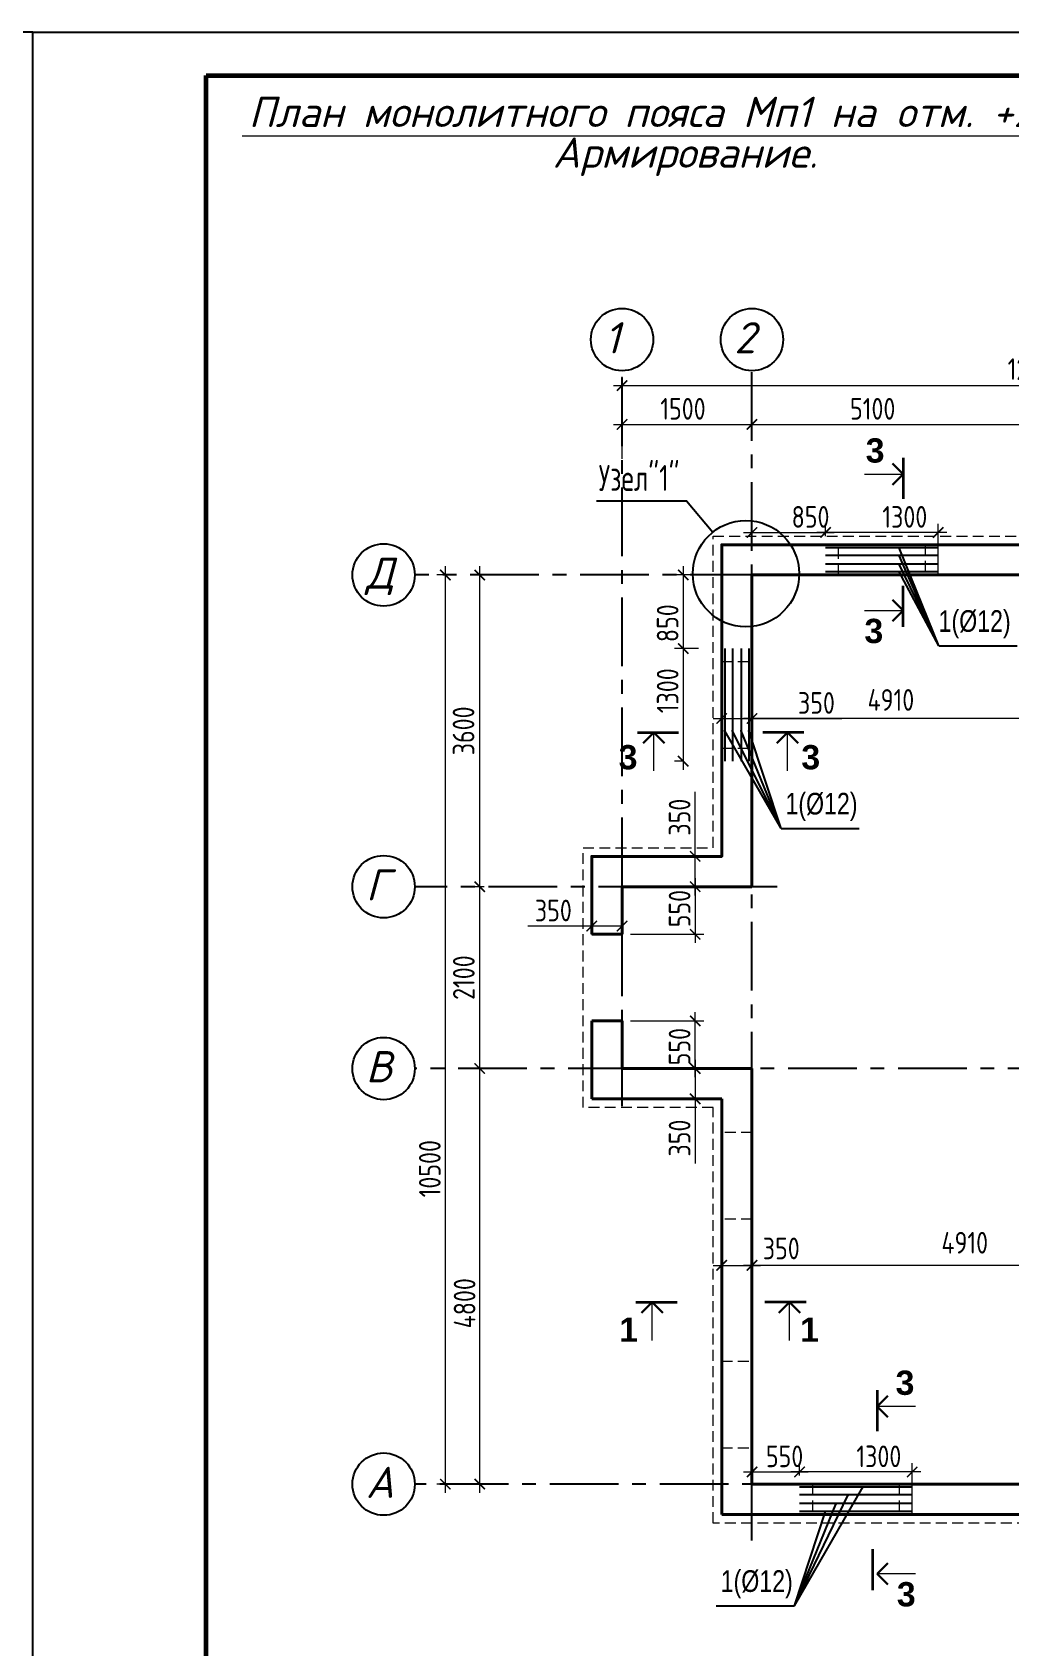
# Model space of a CAD drawing. Extents: x -12289450 to -10763036, y -7834513 to -6150123.
# Drawn here: x -10973043 to -10961756, y -7823458 to -7804813 of the extents above; entities that cross this region are included whole.
import ezdxf

# ---------------------------------------------------------------- set-up
doc = ezdxf.new("R2010")
doc.units = 0
doc.header["$LTSCALE"] = 25
doc.header["$PDMODE"] = 35
doc.linetypes.add('CENTER', pattern=[50.8, 31.75, -6.35, 6.35, -6.35])
doc.linetypes.add('DASHED', pattern=[0.75, 0.5, -0.25])
doc.layers.get('DefPoints').update_dxf_attribs({"color": 10, "lineweight": 30})
for name, color, linetype in [('001-ПЕРЕГОРОДКИ', 5, 'Continuous'), ('005-РАЗМЕРЫ', 252, 'Continuous'), ('014-ОСИ', 251, 'CENTER'), ('Annotation - Text', 7, 'Continuous'), ('EEE', 7, 'Continuous'), ('Новое', 51, 'Continuous'), ('Текст', 7, 'Continuous')]:
    doc.layers.add(name, color=color, linetype=linetype)
doc.layers.add('СТЕНЫ', color=5, linetype='Continuous', lineweight=40)
doc.styles.add('gismo', font='isocpeui.ttf')
doc.styles.add('GOST 2.304', font='cs_gost2304.shx')
doc.styles.add('Isocpeur', font='isocpeui.ttf')
doc.styles.add('RUSS', font='russ', dxfattribs={"width": 0.8})
doc.styles.add('STYLE1', font='simplex.shx', dxfattribs={"width": 0.7, "height": 300})
doc.styles.add('СГЕНЕРИР_СТИЛЬ_1', font='arialbd.ttf')
doc.dimstyles.new('1', dxfattribs={"dimscale": 100, "dimtxt": 2.5, "dimasz": 1.2, "dimexe": 1, "dimexo": 1, "dimgap": 0.5, "dimtad": 1, "dimdec": 0, "dimzin": 0, "dimdsep": 46, "dimtxsty": 'GOST 2.304', "dimblk": 'ARCHTICK', "dimcen": 0.09, "dimdle": 1, "dimclrd": 256, "dimclre": 256, "dimclrt": 7, "dimadec": 0, "dimazin": 0, "dimtfac": 1, "dimtdec": 0, "dimtmove": 0, "dimatfit": 3, "dimldrblk": 'ARCHTICK', "dimfxl": 0, "dimtolj": 1, "dimtzin": 0, "dimlwd": 5, "dimlwe": 5, "dimarcsym": 0})

# ---------------------------------------------------------------- blocks, each defined once
blk = doc.blocks.new('_ArchTick')
at = {"color": 0, "linetype": 'ByBlock', "const_width": 0.15}
blk.add_lwpolyline([(-0.5, -0.5), (0.5, 0.5)], dxfattribs=at)
blk = doc.blocks.new('*D1569')
at = {"layer": '005-РАЗМЕРЫ', "lineweight": 5, "transparency": 16777216}
for p, q in [((-10964732, -7809412), (-10964732, -7809242)), ((-10959632, -7809412), (-10959632, -7809242)), ((-10964832, -7809342), (-10959532, -7809342))]:
    blk.add_line(p, q, dxfattribs=at)
at = {"layer": 'DefPoints', "color": 0, "transparency": 16777216}
for p in [(-10959632, -7809342), (-10964732, -7809512), (-10959632, -7809512)]:
    blk.add_point(p, dxfattribs=at)
at = {"layer": '005-РАЗМЕРЫ', "lineweight": 5, "transparency": 16777216, "xscale": 120, "yscale": 120, "zscale": 120, "rotation": 180}
blk.add_blockref('_ArchTick', (-10964732, -7809342), dxfattribs=at)
at = {"layer": '005-РАЗМЕРЫ', "lineweight": 5, "transparency": 16777216, "xscale": 120, "yscale": 120, "zscale": 120}
blk.add_blockref('_ArchTick', (-10959632, -7809342), dxfattribs=at)
at = {"layer": '005-РАЗМЕРЫ', "color": 7, "transparency": 16777216, "insert": (-10963338, -7809162), "char_height": 250, "attachment_point": 5, "style": 'GOST 2.304'}
blk.add_mtext('\\A1;5100', dxfattribs=at)
blk = doc.blocks.new('*D1570')
at = {"layer": '005-РАЗМЕРЫ', "lineweight": 5, "transparency": 16777216}
for p, q in [((-10966332, -7808893), (-10953832, -7808893)), ((-10966232, -7809739), (-10966232, -7808793)), ((-10953932, -7809789), (-10953932, -7808793))]:
    blk.add_line(p, q, dxfattribs=at)
at = {"layer": 'DefPoints', "color": 0, "transparency": 16777216}
for p in [(-10953932, -7808893), (-10966232, -7809839), (-10953932, -7809889)]:
    blk.add_point(p, dxfattribs=at)
at = {"layer": '005-РАЗМЕРЫ', "lineweight": 5, "transparency": 16777216, "xscale": 120, "yscale": 120, "zscale": 120, "rotation": 180}
blk.add_blockref('_ArchTick', (-10966232, -7808893), dxfattribs=at)
at = {"layer": '005-РАЗМЕРЫ', "lineweight": 5, "transparency": 16777216, "xscale": 120, "yscale": 120, "zscale": 120}
blk.add_blockref('_ArchTick', (-10953932, -7808893), dxfattribs=at)
at = {"layer": '005-РАЗМЕРЫ', "color": 7, "transparency": 16777216, "insert": (-10961452, -7808703), "char_height": 250, "attachment_point": 5, "style": 'GOST 2.304'}
blk.add_mtext('\\A1;12300', dxfattribs=at)
blk = doc.blocks.new('*D1571')
at = {"layer": '005-РАЗМЕРЫ', "lineweight": 5, "transparency": 16777216}
for p, q in [((-10966232, -7809412), (-10966232, -7809242)), ((-10964732, -7809412), (-10964732, -7809242)), ((-10966332, -7809342), (-10964632, -7809342))]:
    blk.add_line(p, q, dxfattribs=at)
at = {"layer": 'DefPoints', "color": 0, "transparency": 16777216}
for p in [(-10964732, -7809342), (-10966232, -7809512), (-10964732, -7809512)]:
    blk.add_point(p, dxfattribs=at)
at = {"layer": '005-РАЗМЕРЫ', "lineweight": 5, "transparency": 16777216, "xscale": 120, "yscale": 120, "zscale": 120, "rotation": 180}
blk.add_blockref('_ArchTick', (-10966232, -7809342), dxfattribs=at)
at = {"layer": '005-РАЗМЕРЫ', "lineweight": 5, "transparency": 16777216, "xscale": 120, "yscale": 120, "zscale": 120}
blk.add_blockref('_ArchTick', (-10964732, -7809342), dxfattribs=at)
at = {"layer": '005-РАЗМЕРЫ', "color": 7, "transparency": 16777216, "insert": (-10965529, -7809162), "char_height": 250, "attachment_point": 5, "style": 'GOST 2.304'}
blk.add_mtext('\\A1;1500', dxfattribs=at)
blk = doc.blocks.new('*D1554')
at = {"layer": '005-РАЗМЕРЫ', "lineweight": 5, "transparency": 16777216}
for p, q in [((-10967876, -7821681), (-10967876, -7816681)), ((-10967876, -7816781), (-10967976, -7816781)), ((-10967925, -7821581), (-10967976, -7821581))]:
    blk.add_line(p, q, dxfattribs=at)
at = {"layer": 'DefPoints', "color": 0, "transparency": 16777216}
for p in [(-10967876, -7816781), (-10967776, -7816781), (-10967825, -7821581)]:
    blk.add_point(p, dxfattribs=at)
at = {"layer": '005-РАЗМЕРЫ', "lineweight": 5, "transparency": 16777216, "xscale": 120, "yscale": 120, "zscale": 120}
for p, rotation in [((-10967876, -7816781), 90), ((-10967876, -7821581), 270)]:
    blk.add_blockref('_ArchTick', p, dxfattribs=dict(at, rotation=rotation))
at = {"layer": '005-РАЗМЕРЫ', "color": 7, "transparency": 16777216, "insert": (-10968051, -7819492), "char_height": 250, "attachment_point": 5, "rotation": 90, "style": 'GOST 2.304'}
blk.add_mtext('\\A1;4800', dxfattribs=at)
blk = doc.blocks.new('*D1555')
at = {"layer": '005-РАЗМЕРЫ', "lineweight": 5, "transparency": 16777216}
for p, q in [((-10968273, -7821681), (-10968273, -7810981)), ((-10968245, -7811081), (-10968373, -7811081)), ((-10968298, -7821581), (-10968373, -7821581))]:
    blk.add_line(p, q, dxfattribs=at)
at = {"layer": 'DefPoints', "color": 0, "transparency": 16777216}
for p in [(-10968273, -7811081), (-10968145, -7811081), (-10968198, -7821581)]:
    blk.add_point(p, dxfattribs=at)
at = {"layer": '005-РАЗМЕРЫ', "lineweight": 5, "transparency": 16777216, "xscale": 120, "yscale": 120, "zscale": 120}
for p, rotation in [((-10968273, -7811081), 90), ((-10968273, -7821581), 270)]:
    blk.add_blockref('_ArchTick', p, dxfattribs=dict(at, rotation=rotation))
at = {"layer": '005-РАЗМЕРЫ', "color": 7, "transparency": 16777216, "insert": (-10968453, -7817938), "char_height": 250, "attachment_point": 5, "rotation": 90, "style": 'GOST 2.304'}
blk.add_mtext('\\A1;10500', dxfattribs=at)
blk = doc.blocks.new('*D1556')
at = {"layer": '005-РАЗМЕРЫ', "lineweight": 5, "transparency": 16777216}
for p, q in [((-10967825, -7814681), (-10967976, -7814681)), ((-10967876, -7816881), (-10967876, -7814581)), ((-10967962, -7816781), (-10967776, -7816781))]:
    blk.add_line(p, q, dxfattribs=at)
at = {"layer": 'DefPoints', "color": 0, "transparency": 16777216}
for p in [(-10967876, -7814681), (-10967725, -7814681), (-10968062, -7816781)]:
    blk.add_point(p, dxfattribs=at)
at = {"layer": '005-РАЗМЕРЫ', "lineweight": 5, "transparency": 16777216, "xscale": 120, "yscale": 120, "zscale": 120}
for p, rotation in [((-10967876, -7814681), 90), ((-10967876, -7816781), 270)]:
    blk.add_blockref('_ArchTick', p, dxfattribs=dict(at, rotation=rotation))
at = {"layer": '005-РАЗМЕРЫ', "color": 7, "transparency": 16777216, "insert": (-10968060, -7815731), "char_height": 250, "attachment_point": 5, "rotation": 90, "style": 'GOST 2.304'}
blk.add_mtext('\\A1;2100', dxfattribs=at)
blk = doc.blocks.new('*D1557')
at = {"layer": '005-РАЗМЕРЫ', "lineweight": 5, "transparency": 16777216}
for p, q in [((-10967876, -7814781), (-10967876, -7810981)), ((-10967776, -7811081), (-10967976, -7811081)), ((-10967825, -7814681), (-10967976, -7814681))]:
    blk.add_line(p, q, dxfattribs=at)
at = {"layer": 'DefPoints', "color": 0, "transparency": 16777216}
for p in [(-10967876, -7811081), (-10967676, -7811081), (-10967725, -7814681)]:
    blk.add_point(p, dxfattribs=at)
at = {"layer": '005-РАЗМЕРЫ', "lineweight": 5, "transparency": 16777216, "xscale": 120, "yscale": 120, "zscale": 120}
for p, rotation in [((-10967876, -7811081), 90), ((-10967876, -7814681), 270)]:
    blk.add_blockref('_ArchTick', p, dxfattribs=dict(at, rotation=rotation))
at = {"layer": '005-РАЗМЕРЫ', "color": 7, "transparency": 16777216, "insert": (-10968063, -7812881), "char_height": 250, "attachment_point": 5, "rotation": 90, "style": 'GOST 2.304'}
blk.add_mtext('\\A1;3600', dxfattribs=at)
blk = doc.blocks.new('*D1561')
at = {"layer": '005-РАЗМЕРЫ', "lineweight": 5, "ltscale": 10, "transparency": 16777216}
for p, q in [((-10965082, -7812831), (-10965082, -7812639)), ((-10964732, -7812831), (-10964732, -7812639)), ((-10965182, -7812739), (-10964732, -7812739)), ((-10964732, -7812739), (-10963695, -7812739))]:
    blk.add_line(p, q, dxfattribs=at)
at = {"layer": 'DefPoints', "color": 0, "ltscale": 10, "transparency": 16777216}
for p in [(-10964732, -7812739), (-10965082, -7812931), (-10964732, -7812931)]:
    blk.add_point(p, dxfattribs=at)
at = {"layer": '005-РАЗМЕРЫ', "lineweight": 5, "ltscale": 10, "transparency": 16777216, "xscale": 120, "yscale": 120, "zscale": 120, "rotation": 180}
blk.add_blockref('_ArchTick', (-10965082, -7812739), dxfattribs=at)
at = {"layer": '005-РАЗМЕРЫ', "lineweight": 5, "ltscale": 10, "transparency": 16777216, "xscale": 120, "yscale": 120, "zscale": 120}
blk.add_blockref('_ArchTick', (-10964732, -7812739), dxfattribs=at)
at = {"layer": '005-РАЗМЕРЫ', "color": 7, "ltscale": 10, "transparency": 16777216, "insert": (-10963988, -7812559), "char_height": 250, "attachment_point": 5, "style": 'GOST 2.304'}
blk.add_mtext('\\A1;350', dxfattribs=at)
blk = doc.blocks.new('*D1564')
at = {"layer": '005-РАЗМЕРЫ', "lineweight": 5, "ltscale": 10, "transparency": 16777216}
for p, q in [((-10966582, -7814764), (-10966582, -7815236)), ((-10966232, -7815210), (-10966232, -7815036)), ((-10966582, -7815136), (-10967320, -7815136)), ((-10966232, -7815136), (-10966682, -7815136))]:
    blk.add_line(p, q, dxfattribs=at)
at = {"layer": 'DefPoints', "color": 0, "ltscale": 10, "transparency": 16777216}
for p in [(-10966582, -7814664), (-10966232, -7815136), (-10966232, -7815310)]:
    blk.add_point(p, dxfattribs=at)
at = {"layer": '005-РАЗМЕРЫ', "lineweight": 5, "ltscale": 10, "transparency": 16777216, "xscale": 120, "yscale": 120, "zscale": 120, "rotation": 180}
blk.add_blockref('_ArchTick', (-10966582, -7815136), dxfattribs=at)
at = {"layer": '005-РАЗМЕРЫ', "lineweight": 5, "ltscale": 10, "transparency": 16777216, "xscale": 120, "yscale": 120, "zscale": 120}
blk.add_blockref('_ArchTick', (-10966232, -7815136), dxfattribs=at)
at = {"layer": '005-РАЗМЕРЫ', "color": 7, "ltscale": 10, "transparency": 16777216, "insert": (-10967026, -7814956), "char_height": 250, "attachment_point": 5, "style": 'GOST 2.304'}
blk.add_mtext('\\A1;350', dxfattribs=at)
blk = doc.blocks.new('*D1566')
at = {"layer": '005-РАЗМЕРЫ', "lineweight": 5, "transparency": 16777216}
for p, q in [((-10965765, -7814681), (-10965288, -7814681)), ((-10965388, -7814581), (-10965388, -7815331)), ((-10966135, -7815231), (-10965288, -7815231))]:
    blk.add_line(p, q, dxfattribs=at)
at = {"layer": 'DefPoints', "color": 0, "transparency": 16777216}
for p in [(-10965865, -7814681), (-10966235, -7815231), (-10965388, -7815231)]:
    blk.add_point(p, dxfattribs=at)
at = {"layer": '005-РАЗМЕРЫ', "lineweight": 5, "transparency": 16777216, "xscale": 120, "yscale": 120, "zscale": 120}
for p, rotation in [((-10965388, -7814681), 90), ((-10965388, -7815231), 270)]:
    blk.add_blockref('_ArchTick', p, dxfattribs=dict(at, rotation=rotation))
at = {"layer": '005-РАЗМЕРЫ', "color": 7, "transparency": 16777216, "insert": (-10965568, -7814934), "char_height": 250, "attachment_point": 5, "rotation": 90, "style": 'GOST 2.304'}
blk.add_mtext('\\A1;550', dxfattribs=at)
blk = doc.blocks.new('*D1567')
at = {"layer": '005-РАЗМЕРЫ', "lineweight": 5, "transparency": 16777216}
for p, q in [((-10965388, -7814331), (-10965388, -7813584)), ((-10965355, -7814331), (-10965488, -7814331)), ((-10965388, -7814781), (-10965388, -7814331)), ((-10965355, -7814681), (-10965488, -7814681))]:
    blk.add_line(p, q, dxfattribs=at)
at = {"layer": 'DefPoints', "color": 0, "transparency": 16777216}
for p in [(-10965388, -7814331), (-10965255, -7814331), (-10965255, -7814681)]:
    blk.add_point(p, dxfattribs=at)
at = {"layer": '005-РАЗМЕРЫ', "lineweight": 5, "transparency": 16777216, "xscale": 120, "yscale": 120, "zscale": 120}
for p, rotation in [((-10965388, -7814331), 90), ((-10965388, -7814681), 270)]:
    blk.add_blockref('_ArchTick', p, dxfattribs=dict(at, rotation=rotation))
at = {"layer": '005-РАЗМЕРЫ', "color": 7, "transparency": 16777216, "insert": (-10965568, -7813878), "char_height": 250, "attachment_point": 5, "rotation": 90, "style": 'GOST 2.304'}
blk.add_mtext('\\A1;350', dxfattribs=at)
blk = doc.blocks.new('*D1572')
at = {"layer": '005-РАЗМЕРЫ', "lineweight": 5, "ltscale": 100, "transparency": 16777216}
for p, q in [((-10965182, -7819054), (-10964632, -7819054)), ((-10965082, -7819037), (-10965082, -7819154)), ((-10964732, -7819037), (-10964732, -7819154))]:
    blk.add_line(p, q, dxfattribs=at)
at = {"layer": 'DefPoints', "color": 0, "ltscale": 100, "transparency": 16777216}
for p in [(-10965082, -7818937), (-10964732, -7818937), (-10964732, -7819054)]:
    blk.add_point(p, dxfattribs=at)
at = {"layer": '005-РАЗМЕРЫ', "lineweight": 5, "ltscale": 100, "transparency": 16777216, "xscale": 120, "yscale": 120, "zscale": 120, "rotation": 180}
blk.add_blockref('_ArchTick', (-10965082, -7819054), dxfattribs=at)
at = {"layer": '005-РАЗМЕРЫ', "lineweight": 5, "ltscale": 100, "transparency": 16777216, "xscale": 120, "yscale": 120, "zscale": 120}
blk.add_blockref('_ArchTick', (-10964732, -7819054), dxfattribs=at)
at = {"layer": '005-РАЗМЕРЫ', "color": 7, "ltscale": 100, "transparency": 16777216, "insert": (-10964394, -7818859), "char_height": 250, "attachment_point": 5, "style": 'GOST 2.304'}
blk.add_mtext('\\A1;350', dxfattribs=at)
blk = doc.blocks.new('*D1575')
at = {"layer": '005-РАЗМЕРЫ', "lineweight": 5, "ltscale": 100, "transparency": 16777216}
for p, q in [((-10964732, -7812607), (-10964732, -7812839)), ((-10959822, -7812614), (-10959822, -7812839)), ((-10959722, -7812739), (-10964832, -7812739))]:
    blk.add_line(p, q, dxfattribs=at)
at = {"layer": 'DefPoints', "color": 0, "ltscale": 100, "transparency": 16777216}
for p in [(-10964732, -7812507), (-10959822, -7812514), (-10964732, -7812739)]:
    blk.add_point(p, dxfattribs=at)
at = {"layer": '005-РАЗМЕРЫ', "lineweight": 5, "ltscale": 100, "transparency": 16777216, "xscale": 120, "yscale": 120, "zscale": 120, "rotation": 180}
blk.add_blockref('_ArchTick', (-10964732, -7812739), dxfattribs=at)
at = {"layer": '005-РАЗМЕРЫ', "lineweight": 5, "ltscale": 100, "transparency": 16777216, "xscale": 120, "yscale": 120, "zscale": 120}
blk.add_blockref('_ArchTick', (-10959822, -7812739), dxfattribs=at)
at = {"layer": '005-РАЗМЕРЫ', "color": 7, "ltscale": 100, "transparency": 16777216, "insert": (-10963128, -7812524), "char_height": 250, "attachment_point": 5, "style": 'GOST 2.304'}
blk.add_mtext('\\A1;4910', dxfattribs=at)
blk = doc.blocks.new('*D1576')
at = {"layer": '005-РАЗМЕРЫ', "lineweight": 5, "transparency": 16777216}
for p, q in [((-10965388, -7816881), (-10965388, -7816131)), ((-10966135, -7816231), (-10965288, -7816231)), ((-10965765, -7816781), (-10965288, -7816781))]:
    blk.add_line(p, q, dxfattribs=at)
at = {"layer": 'DefPoints', "color": 0, "transparency": 16777216}
for p in [(-10966235, -7816231), (-10965388, -7816231), (-10965865, -7816781)]:
    blk.add_point(p, dxfattribs=at)
at = {"layer": '005-РАЗМЕРЫ', "lineweight": 5, "transparency": 16777216, "xscale": 120, "yscale": 120, "zscale": 120}
for p, rotation in [((-10965388, -7816231), 90), ((-10965388, -7816781), 270)]:
    blk.add_blockref('_ArchTick', p, dxfattribs=dict(at, rotation=rotation))
at = {"layer": '005-РАЗМЕРЫ', "color": 7, "transparency": 16777216, "insert": (-10965568, -7816528), "char_height": 250, "attachment_point": 5, "rotation": 90, "style": 'GOST 2.304'}
blk.add_mtext('\\A1;550', dxfattribs=at)
blk = doc.blocks.new('*D1577')
at = {"layer": '005-РАЗМЕРЫ', "lineweight": 5, "transparency": 16777216}
for p, q in [((-10965388, -7816681), (-10965388, -7817131)), ((-10965355, -7816781), (-10965488, -7816781)), ((-10965355, -7817131), (-10965488, -7817131)), ((-10965388, -7817131), (-10965388, -7817878))]:
    blk.add_line(p, q, dxfattribs=at)
at = {"layer": 'DefPoints', "color": 0, "transparency": 16777216}
for p in [(-10965255, -7816781), (-10965388, -7817131), (-10965255, -7817131)]:
    blk.add_point(p, dxfattribs=at)
at = {"layer": '005-РАЗМЕРЫ', "lineweight": 5, "transparency": 16777216, "xscale": 120, "yscale": 120, "zscale": 120}
for p, rotation in [((-10965388, -7816781), 90), ((-10965388, -7817131), 270)]:
    blk.add_blockref('_ArchTick', p, dxfattribs=dict(at, rotation=rotation))
at = {"layer": '005-РАЗМЕРЫ', "color": 7, "transparency": 16777216, "insert": (-10965568, -7817584), "char_height": 250, "attachment_point": 5, "rotation": 90, "style": 'GOST 2.304'}
blk.add_mtext('\\A1;350', dxfattribs=at)
blk = doc.blocks.new('*D1580')
at = {"layer": '005-РАЗМЕРЫ', "lineweight": 5, "ltscale": 100, "transparency": 16777216}
for p, q in [((-10959822, -7818921), (-10959822, -7819154)), ((-10959722, -7819054), (-10964832, -7819054)), ((-10964732, -7819067), (-10964732, -7819154))]:
    blk.add_line(p, q, dxfattribs=at)
at = {"layer": 'DefPoints', "color": 0, "ltscale": 100, "transparency": 16777216}
for p in [(-10964732, -7818967), (-10959822, -7818821), (-10964732, -7819054)]:
    blk.add_point(p, dxfattribs=at)
at = {"layer": '005-РАЗМЕРЫ', "lineweight": 5, "ltscale": 100, "transparency": 16777216, "xscale": 120, "yscale": 120, "zscale": 120, "rotation": 180}
blk.add_blockref('_ArchTick', (-10964732, -7819054), dxfattribs=at)
at = {"layer": '005-РАЗМЕРЫ', "lineweight": 5, "ltscale": 100, "transparency": 16777216, "xscale": 120, "yscale": 120, "zscale": 120}
blk.add_blockref('_ArchTick', (-10959822, -7819054), dxfattribs=at)
at = {"layer": '005-РАЗМЕРЫ', "color": 7, "ltscale": 100, "transparency": 16777216, "insert": (-10962275, -7818793), "char_height": 250, "attachment_point": 5, "style": 'GOST 2.304'}
blk.add_mtext('\\A1;4910', dxfattribs=at)
blk = doc.blocks.new('*D1593')
at = {"layer": '005-РАЗМЕРЫ', "lineweight": 5, "transparency": 16777216}
for p, q in [((-10964182, -7821439), (-10964182, -7821340)), ((-10962882, -7821916), (-10962882, -7821340)), ((-10962782, -7821440), (-10964282, -7821440))]:
    blk.add_line(p, q, dxfattribs=at)
at = {"layer": 'DefPoints', "color": 0, "transparency": 16777216}
for p in [(-10964182, -7821440), (-10964182, -7821539), (-10962882, -7822016)]:
    blk.add_point(p, dxfattribs=at)
at = {"layer": '005-РАЗМЕРЫ', "lineweight": 5, "transparency": 16777216, "xscale": 120, "yscale": 120, "zscale": 120, "rotation": 180}
blk.add_blockref('_ArchTick', (-10964182, -7821440), dxfattribs=at)
at = {"layer": '005-РАЗМЕРЫ', "lineweight": 5, "transparency": 16777216, "xscale": 120, "yscale": 120, "zscale": 120}
blk.add_blockref('_ArchTick', (-10962882, -7821440), dxfattribs=at)
at = {"layer": '005-РАЗМЕРЫ', "color": 7, "transparency": 16777216, "insert": (-10963267, -7821260), "char_height": 250, "attachment_point": 5, "style": 'GOST 2.304'}
blk.add_mtext('\\A1;1300', dxfattribs=at)
blk = doc.blocks.new('*D1594')
at = {"layer": '005-РАЗМЕРЫ', "lineweight": 5, "transparency": 16777216}
for p, q in [((-10964732, -7821481), (-10964732, -7821340)), ((-10964182, -7821481), (-10964182, -7821340)), ((-10964832, -7821440), (-10964082, -7821440))]:
    blk.add_line(p, q, dxfattribs=at)
at = {"layer": 'DefPoints', "color": 0, "transparency": 16777216}
for p in [(-10964732, -7821581), (-10964182, -7821440), (-10964182, -7821581)]:
    blk.add_point(p, dxfattribs=at)
at = {"layer": '005-РАЗМЕРЫ', "lineweight": 5, "transparency": 16777216, "xscale": 120, "yscale": 120, "zscale": 120, "rotation": 180}
blk.add_blockref('_ArchTick', (-10964732, -7821440), dxfattribs=at)
at = {"layer": '005-РАЗМЕРЫ', "lineweight": 5, "transparency": 16777216, "xscale": 120, "yscale": 120, "zscale": 120}
blk.add_blockref('_ArchTick', (-10964182, -7821440), dxfattribs=at)
at = {"layer": '005-РАЗМЕРЫ', "color": 7, "transparency": 16777216, "insert": (-10964356, -7821260), "char_height": 250, "attachment_point": 5, "style": 'GOST 2.304'}
blk.add_mtext('\\A1;550', dxfattribs=at)
blk = doc.blocks.new('*D1595')
at = {"layer": '005-РАЗМЕРЫ', "lineweight": 5, "transparency": 16777216}
for p, q in [((-10962482, -7810590), (-10963982, -7810590)), ((-10963882, -7810589), (-10963882, -7810490)), ((-10962582, -7811066), (-10962582, -7810490))]:
    blk.add_line(p, q, dxfattribs=at)
at = {"layer": 'DefPoints', "color": 0, "transparency": 16777216}
for p in [(-10963882, -7810590), (-10963882, -7810689), (-10962582, -7811166)]:
    blk.add_point(p, dxfattribs=at)
at = {"layer": '005-РАЗМЕРЫ', "lineweight": 5, "transparency": 16777216, "xscale": 120, "yscale": 120, "zscale": 120, "rotation": 180}
blk.add_blockref('_ArchTick', (-10963882, -7810590), dxfattribs=at)
at = {"layer": '005-РАЗМЕРЫ', "lineweight": 5, "transparency": 16777216, "xscale": 120, "yscale": 120, "zscale": 120}
blk.add_blockref('_ArchTick', (-10962582, -7810590), dxfattribs=at)
at = {"layer": '005-РАЗМЕРЫ', "color": 7, "transparency": 16777216, "insert": (-10962967, -7810410), "char_height": 250, "attachment_point": 5, "style": 'GOST 2.304'}
blk.add_mtext('\\A1;1300', dxfattribs=at)
blk = doc.blocks.new('*D1596')
at = {"layer": '005-РАЗМЕРЫ', "lineweight": 5, "transparency": 16777216}
for p, q in [((-10964832, -7810590), (-10963782, -7810590)), ((-10964732, -7810631), (-10964732, -7810490)), ((-10963882, -7810631), (-10963882, -7810490))]:
    blk.add_line(p, q, dxfattribs=at)
at = {"layer": 'DefPoints', "color": 0, "transparency": 16777216}
for p in [(-10963882, -7810590), (-10964732, -7810731), (-10963882, -7810731)]:
    blk.add_point(p, dxfattribs=at)
at = {"layer": '005-РАЗМЕРЫ', "lineweight": 5, "transparency": 16777216, "xscale": 120, "yscale": 120, "zscale": 120, "rotation": 180}
blk.add_blockref('_ArchTick', (-10964732, -7810590), dxfattribs=at)
at = {"layer": '005-РАЗМЕРЫ', "lineweight": 5, "transparency": 16777216, "xscale": 120, "yscale": 120, "zscale": 120}
blk.add_blockref('_ArchTick', (-10963882, -7810590), dxfattribs=at)
at = {"layer": '005-РАЗМЕРЫ', "color": 7, "transparency": 16777216, "insert": (-10964056, -7810410), "char_height": 250, "attachment_point": 5, "style": 'GOST 2.304'}
blk.add_mtext('\\A1;850', dxfattribs=at)
blk = doc.blocks.new('*D1600')
at = {"layer": '005-РАЗМЕРЫ', "lineweight": 5, "transparency": 16777216}
for p, q in [((-10965526, -7811831), (-10965526, -7813331)), ((-10965349, -7811931), (-10965626, -7811931)), ((-10965526, -7813231), (-10965626, -7813231))]:
    blk.add_line(p, q, dxfattribs=at)
at = {"layer": 'DefPoints', "color": 0, "transparency": 16777216}
for p in [(-10965249, -7811931), (-10965526, -7813231), (-10965426, -7813231)]:
    blk.add_point(p, dxfattribs=at)
at = {"layer": '005-РАЗМЕРЫ', "lineweight": 5, "transparency": 16777216, "xscale": 120, "yscale": 120, "zscale": 120}
for p, rotation in [((-10965526, -7811931), 90), ((-10965526, -7813231), 270)]:
    blk.add_blockref('_ArchTick', p, dxfattribs=dict(at, rotation=rotation))
at = {"layer": '005-РАЗМЕРЫ', "color": 7, "transparency": 16777216, "insert": (-10965706, -7812418), "char_height": 250, "attachment_point": 5, "rotation": 90, "style": 'GOST 2.304'}
blk.add_mtext('\\A1;1300', dxfattribs=at)
blk = doc.blocks.new('*D1601')
at = {"layer": '005-РАЗМЕРЫ', "lineweight": 5, "transparency": 16777216}
for p, q in [((-10965526, -7810981), (-10965526, -7812031)), ((-10965091, -7811081), (-10965626, -7811081)), ((-10965567, -7811931), (-10965626, -7811931))]:
    blk.add_line(p, q, dxfattribs=at)
at = {"layer": 'DefPoints', "color": 0, "transparency": 16777216}
for p in [(-10964991, -7811081), (-10965526, -7811931), (-10965467, -7811931)]:
    blk.add_point(p, dxfattribs=at)
at = {"layer": '005-РАЗМЕРЫ', "lineweight": 5, "transparency": 16777216, "xscale": 120, "yscale": 120, "zscale": 120}
for p, rotation in [((-10965526, -7811081), 90), ((-10965526, -7811931), 270)]:
    blk.add_blockref('_ArchTick', p, dxfattribs=dict(at, rotation=rotation))
at = {"layer": '005-РАЗМЕРЫ', "color": 7, "transparency": 16777216, "insert": (-10965706, -7811638), "char_height": 250, "attachment_point": 5, "rotation": 90, "style": 'GOST 2.304'}
blk.add_mtext('\\A1;850', dxfattribs=at)

msp = doc.modelspace()

# ---------------------------------------------------------------- linework, layer by layer
at = {"linetype": 'Continuous', "lineweight": 25, "ltscale": 75, "extrusion": (0, 1, 0), "elevation": -7804813.4}
msp.add_lwpolyline([(10973035.5, 0), (11015035.3, 0)], dxfattribs=at)
at = {"linetype": 'Continuous', "lineweight": 25, "ltscale": 75, "extrusion": (1, 0, 0), "elevation": -10973035.5}
msp.add_lwpolyline([(-7834505.2, 0), (-7804813.4, 0)], dxfattribs=at)
at = {"linetype": 'Continuous', "lineweight": 60, "ltscale": 75}
msp.add_lwpolyline([(-10971035.6, -7805313.4), (-10931535.7, -7805313.4), (-10931535.7, -7834013.3), (-10971035.6, -7834013.3)], close=True, dxfattribs=at)
at = {"ltscale": 100}
msp.add_lwpolyline([(-10966528.2, -7810224.9), (-10965487.4, -7810224.9), (-10965183.7, -7810585.6)], dxfattribs=at)
at = {"lineweight": 25, "ltscale": 20, "const_width": 18}
for points in [[(-10963037.3, -7810766.1, -1), (-10963028.3, -7810766.1, -1)], [(-10963037.3, -7810856.1, -1), (-10963028.3, -7810856.1, -1)], [(-10963037.3, -7810955.7, -1), (-10963028.3, -7810955.7, -1)], [(-10963037.3, -7811045.7, -1), (-10963028.3, -7811045.7, -1)], [(-10965051.6, -7812880, -1), (-10965042.6, -7812880, -1)], [(-10964961.6, -7812880, -1), (-10964952.6, -7812880, -1)], [(-10964862, -7812880, -1), (-10964853, -7812880, -1)], [(-10964772, -7812880, -1), (-10964763, -7812880, -1)], [(-10963455.8, -7821616.1, -1), (-10963446.8, -7821616.1, -1)], [(-10963765.1, -7821805.7, -1), (-10963756.1, -7821805.7, -1)], [(-10963626.7, -7821706.1, -1), (-10963617.7, -7821706.1, -1)], [(-10963887.6, -7821895.7, -1), (-10963878.6, -7821895.7, -1)]]:
    msp.add_lwpolyline(points, format="xyb", close=True, dxfattribs=at)
at = {"ltscale": 100}
msp.add_circle((-10964801.9, -7811066.6), 614.1, dxfattribs=at)
at = {"layer": '001-ПЕРЕГОРОДКИ', "lineweight": 35, "ltscale": 100}
for points in [[(-10962987.8, -7809727.8), (-10962987.8, -7810202.5)], [(-10962987.8, -7811680.8), (-10962987.8, -7811206.1)], [(-10966055.3, -7812899.8), (-10965580.6, -7812899.8)], [(-10964132.4, -7812899.8), (-10964607.1, -7812899.8)], [(-10966072.2, -7819479.1), (-10965597.5, -7819479.1)], [(-10964108.2, -7819479.1), (-10964582.9, -7819479.1)], [(-10963287.8, -7820494.8), (-10963287.8, -7820969.5)], [(-10963337.8, -7822806), (-10963337.8, -7822331.3)]]:
    msp.add_lwpolyline(points, dxfattribs=at)
at = {"layer": '001-ПЕРЕГОРОДКИ', "lineweight": 18, "ltscale": 100}
for points in [[(-10963431.6, -7809916.9), (-10962987.8, -7809916.9)], [(-10963431.6, -7809916.9), (-10962987.8, -7809916.9)], [(-10963431.6, -7811491.8), (-10962987.8, -7811491.8)], [(-10963431.6, -7811491.8), (-10962987.8, -7811491.8)], [(-10965866.3, -7813343.6), (-10965866.3, -7812899.8)], [(-10965866.3, -7813343.6), (-10965866.3, -7812899.8)], [(-10964321.4, -7813343.6), (-10964321.4, -7812899.8)], [(-10964321.4, -7813343.6), (-10964321.4, -7812899.8)], [(-10965883.2, -7819922.8), (-10965883.2, -7819479.1)], [(-10965883.2, -7819922.8), (-10965883.2, -7819479.1)], [(-10964297.3, -7819922.8), (-10964297.3, -7819479.1)], [(-10964297.3, -7819922.8), (-10964297.3, -7819479.1)], [(-10962844, -7820683.9), (-10963287.8, -7820683.9)], [(-10962844, -7820683.9), (-10963287.8, -7820683.9)], [(-10962844, -7822617), (-10963287.8, -7822617)], [(-10962844, -7822617), (-10963287.8, -7822617)]]:
    msp.add_lwpolyline(points, dxfattribs=at)
at = {"layer": '014-ОСИ'}
for points in [[(-10966232.1, -7817215.1), (-10966232.1, -7808722.5)], [(-10964732.1, -7822231.1), (-10964732.1, -7808722.5)], [(-10957032.9, -7811081.1), (-10968625.7, -7811081.1)], [(-10964441.6, -7814681.1), (-10968625.7, -7814681.1)], [(-10953362, -7816781.1), (-10968625.7, -7816781.1)], [(-10954844, -7821581.1), (-10968625.7, -7821581.1)]]:
    msp.add_lwpolyline(points, dxfattribs=at)
at = {"layer": 'EEE', "lineweight": 15}
msp.add_line((-10970620.5, -7806008.3), (-10960057.6, -7806008.3), dxfattribs=at)
at = {"layer": 'EEE', "lineweight": 25, "ltscale": 3}
for p, q in [((-10962572.8, -7811897.4), (-10961671.2, -7811897.4)), ((-10964396, -7814007), (-10963494.4, -7814007)), ((-10965143.9, -7822985.3), (-10964242.3, -7822985.3))]:
    msp.add_line(p, q, dxfattribs=at)
for points in [[(-10962572.8, -7811897.4), (-10963032.8, -7810766.1)], [(-10962572.8, -7811897.4), (-10963032.8, -7810856.1)], [(-10962572.8, -7811897.4), (-10963032.8, -7810955.7)], [(-10962572.8, -7811897.4), (-10963032.8, -7811045.7)], [(-10964396, -7814007), (-10965047.1, -7812880)], [(-10964396, -7814007), (-10964957.1, -7812880)], [(-10964396, -7814007), (-10964857.5, -7812880)], [(-10964396, -7814007), (-10964767.5, -7812880)], [(-10964242.3, -7822985.3), (-10963451.3, -7821616.1)], [(-10964242.3, -7822985.3), (-10963622.2, -7821706.1)], [(-10964242.3, -7822985.3), (-10963760.6, -7821805.7)], [(-10964242.3, -7822985.3), (-10963883.1, -7821895.7)]]:
    msp.add_lwpolyline(points, dxfattribs=at)
at = {"layer": 'Новое', "color": 7, "linetype": 'Continuous'}
msp.add_lwpolyline([(-10973035.5, -7804813.4), (-10931035.7, -7804813.4), (-10931035.7, -7834513.3), (-10973035.5, -7834513.3)], close=True, dxfattribs=at)
msp.add_lwpolyline([(-10973035.5, -7804813.4), (-10931035.7, -7804813.4), (-10931035.7, -7834513.3), (-10973035.5, -7834513.3)], close=True, dxfattribs=at)
at = {"layer": 'СТЕНЫ', "linetype": 'DASHED', "lineweight": 9, "ltscale": 10}
for p, q in [((-10963732.1, -7811081.1), (-10963732.1, -7810731.1)), ((-10962732.1, -7810731.1), (-10962732.1, -7811081.1)), ((-10965082.1, -7812081.1), (-10964732.1, -7812081.1)), ((-10964732.1, -7817521.1), (-10965082.1, -7817521.1)), ((-10964732.1, -7818521.1), (-10965082.1, -7818521.1)), ((-10965082.1, -7820161.1), (-10964732.1, -7820161.1)), ((-10965082.1, -7821161.1), (-10964732.1, -7821161.1)), ((-10964032.1, -7821581.1), (-10964032.1, -7821931.1)), ((-10963032.1, -7821581.1), (-10963032.1, -7821931.1))]:
    msp.add_line(p, q, dxfattribs=at)
at = {"layer": 'СТЕНЫ', "ltscale": 1.2}
for p, q in [((-10966232.1, -7814681.1), (-10966232.1, -7815231.1)), ((-10966232.1, -7814681.1), (-10964732.1, -7814681.1)), ((-10966232.1, -7816231.1), (-10966232.1, -7816781.1)), ((-10966232.1, -7816781.1), (-10964732.1, -7816781.1)), ((-10964732.1, -7821581.1), (-10959822.1, -7821581.1))]:
    msp.add_line(p, q, dxfattribs=at)
at = {"layer": 'СТЕНЫ', "ltscale": 3}
for p, q in [((-10966582.1, -7817131.1), (-10966582.1, -7816231.1)), ((-10965082.1, -7817131.1), (-10966582.1, -7817131.1)), ((-10965082.1, -7821931.1), (-10965082.1, -7817131.1))]:
    msp.add_line(p, q, dxfattribs=at)
at = {"layer": 'СТЕНЫ', "lineweight": 30, "ltscale": 3}
msp.add_line((-10966582.1, -7817131.1), (-10965082.1, -7817131.1), dxfattribs=at)
at = {"layer": 'СТЕНЫ', "color": 5, "lineweight": 30}
for points in [[(-10962987.8, -7809916.9), (-10963111.1, -7809793.5)], [(-10962987.8, -7809916.9), (-10963111.1, -7810040.2)], [(-10962987.8, -7811491.8), (-10963111.1, -7811368.4)], [(-10962987.8, -7811491.8), (-10963111.1, -7811615.1)], [(-10965866.3, -7812899.8), (-10965989.6, -7813023.2)], [(-10965866.3, -7812899.8), (-10965742.9, -7813023.2)], [(-10964321.4, -7812899.8), (-10964444.8, -7813023.2)], [(-10964321.4, -7812899.8), (-10964198.1, -7813023.2)], [(-10965883.2, -7819479.1), (-10966006.5, -7819602.4)], [(-10965883.2, -7819479.1), (-10965759.8, -7819602.4)], [(-10964297.3, -7819479.1), (-10964420.6, -7819602.4)], [(-10964297.3, -7819479.1), (-10964173.9, -7819602.4)], [(-10963287.8, -7820683.9), (-10963164.4, -7820560.5)], [(-10963287.8, -7820683.9), (-10963164.4, -7820807.2)], [(-10963287.8, -7822617), (-10963164.4, -7822493.6)], [(-10963287.8, -7822617), (-10963164.4, -7822740.3)]]:
    msp.add_lwpolyline(points, dxfattribs=at)
at = {"layer": 'СТЕНЫ', "linetype": 'DASHED', "lineweight": 9, "ltscale": 10}
msp.add_lwpolyline([(-10965182.1, -7822031.1), (-10965182.1, -7817231.1), (-10966682.1, -7817231.1), (-10966682.1, -7814231.1), (-10965182.1, -7814231.1), (-10965182.1, -7810631.1), (-10953482.1, -7810631.1), (-10953482.1, -7817231.1), (-10954982.1, -7817231.1), (-10954982.1, -7822031.1)], close=True, dxfattribs=at)
at = {"layer": 'СТЕНЫ', "ltscale": 3}
for points in [[(-10966582.1, -7815231.1), (-10966582.1, -7814331.1), (-10965082.1, -7814331.1), (-10965082.1, -7810731.1), (-10953582.1, -7810731.1), (-10953582.1, -7817131.1), (-10955082.1, -7817131.1), (-10955082.1, -7821931.1), (-10965082.1, -7821931.1)], [(-10966232.1, -7815231.1), (-10966582.1, -7815231.1)], [(-10966232.1, -7816231.1), (-10966582.1, -7816231.1)]]:
    msp.add_lwpolyline(points, dxfattribs=at)
at = {"layer": 'СТЕНЫ', "color": 1, "lineweight": 25, "ltscale": 3}
for points in [[(-10962582.1, -7810766.1), (-10963882.1, -7810766.1)], [(-10962582.1, -7810856.1), (-10963882.1, -7810856.1)], [(-10962582.1, -7810955.7), (-10963882.1, -7810955.7)], [(-10962582.1, -7811045.7), (-10963882.1, -7811045.7)], [(-10965047.1, -7811931.1), (-10965047.1, -7813231.1)], [(-10964957.1, -7811931.1), (-10964957.1, -7813231.1)], [(-10964857.5, -7811931.1), (-10964857.5, -7813231.1)], [(-10964767.5, -7811931.1), (-10964767.5, -7813231.1)], [(-10962882.1, -7821616.1), (-10964182.1, -7821616.1)], [(-10962882.1, -7821706.1), (-10964182.1, -7821706.1)], [(-10962882.1, -7821805.7), (-10964182.1, -7821805.7)], [(-10962882.1, -7821895.7), (-10964182.1, -7821895.7)]]:
    msp.add_lwpolyline(points, dxfattribs=at)
at = {"layer": 'СТЕНЫ', "ltscale": 1.2}
for points in [[(-10964732.1, -7811081.1), (-10964732.1, -7814681.1)], [(-10964732.1, -7811081.1), (-10959822.1, -7811081.1)], [(-10964732.1, -7816781.1), (-10964732.1, -7821581.1)]]:
    msp.add_lwpolyline(points, dxfattribs=at)
at = {"layer": 'СТЕНЫ', "linetype": 'DASHED', "lineweight": 9, "ltscale": 10}
for points in [[(-10965082.1, -7812081.1), (-10964732.1, -7812081.1)], [(-10965082.1, -7813081.1), (-10964732.1, -7813081.1)]]:
    msp.add_lwpolyline(points, dxfattribs=at)
at = {"layer": 'Текст'}
for centre in [(-10966232.1, -7808362.5), (-10964732.1, -7808362.5), (-10968985.7, -7811081.1), (-10968985.7, -7814681.1), (-10968985.7, -7816781.1), (-10968985.7, -7821581.1)]:
    msp.add_circle(centre, 360, dxfattribs=at)

# ---------------------------------------------------------------- texts
at = {"color": 7, "insert": (-10966502.4, -7810110.1), "char_height": 300, "width": 2284.92, "attachment_point": 7, "style": 'STYLE1'}
msp.add_mtext('Узел"1"', dxfattribs=at)
at = {"color": 0, "lineweight": 15, "char_height": 250, "attachment_point": 1, "style": 'RUSS'}
for insert in [(-10962577, -7811487.6), (-10964345.5, -7813597.1), (-10965093.4, -7822575.5)]:
    msp.add_mtext('1(%%C12)', dxfattribs=dict(at, insert=insert))
at = {"layer": 'Annotation - Text', "color": 0, "lineweight": 25, "style": 'gismo'}
for s, p in [('План монолитного пояса Мп1 на oтм. +2,700.', (-10970544.8, -7805907.8)), ('Армирование.', (-10967034.1, -7806377.8))]:
    msp.add_text(s, height=350, dxfattribs=at).set_placement(p)
at = {"layer": 'Annotation - Text', "color": 7, "linetype": 'Continuous', "lineweight": 0, "char_height": 280, "attachment_point": 2, "style": 'СГЕНЕРИР_СТИЛЬ_1'}
for s, insert in [('3', (-10963310.5, -7809502.4)), ('3', (-10963325, -7811587.1)), ('3', (-10966163.2, -7813045.1)), ('3', (-10964053.6, -7813045.1)), ('1', (-10966156.8, -7819656.8)), ('1', (-10964066.9, -7819656.8)), ('3', (-10962965.1, -7820269.4)), ('3', (-10962950.6, -7822712.3))]:
    msp.add_mtext(s, dxfattribs=dict(at, insert=insert))
at = {"layer": 'Текст', "style": 'Isocpeur'}
for s, p in [('1', (-10966437.4, -7808521.2)), ('2', (-10964937.4, -7808521.2)), ('Д', (-10969191, -7811239.9)), ('Г', (-10969191, -7814839.9)), ('В', (-10969191, -7816939.9)), ('А', (-10969191, -7821739.9))]:
    msp.add_text(s, height=360, dxfattribs=at).set_placement(p)

# ---------------------------------------------------------------- dimensions: what is measured, and where the dimension line sits
at = {"layer": '005-РАЗМЕРЫ'}
for base, p1, p2, picture, middle in [((-10953932.1, -7808893), (-10966232.1, -7809839.3), (-10953932.1, -7809888.8), '*D1570', (-10961451.7, -7808893)), ((-10964732.1, -7809342.5), (-10966232.1, -7809511.7), (-10964732.1, -7809511.7), '*D1571', (-10965529.4, -7809342.5)), ((-10959632.1, -7809342.5), (-10964732.1, -7809511.7), (-10959632.1, -7809511.7), '*D1569', (-10963338.4, -7809342.5)), ((-10963882.1, -7810590), (-10964732.1, -7810731.1), (-10963882.1, -7810731.1), '*D1596', (-10964055.6, -7810590)), ((-10964182.1, -7821440), (-10964732.1, -7821581.1), (-10964182.1, -7821581.1), '*D1594', (-10964355.6, -7821440))]:
    dim = msp.add_linear_dim(base=base, p1=p1, p2=p2, dimstyle='1', dxfattribs=at)
    dim.commit()
    dim.dimension.update_dxf_attribs({"geometry": picture, "text_midpoint": middle, "dimtype": 160})
for base, p1, p2, angle, picture, middle in [((-10963882.1, -7810590), (-10962582.1, -7811166.1), (-10963882.1, -7810689.2), 180, '*D1595', (-10962967.4, -7810590)), ((-10968272.8, -7811081.1), (-10968197.7, -7821581.1), (-10968145.5, -7811081.1), 90, '*D1555', (-10968272.8, -7817937.8)), ((-10965525.5, -7811931.1), (-10964990.5, -7811081.1), (-10965467.4, -7811931.1), 270, '*D1601', (-10965525.5, -7811638.5)), ((-10965525.5, -7813231.1), (-10965249.2, -7811931.1), (-10965426.3, -7813231.1), 270, '*D1600', (-10965525.5, -7812418.3)), ((-10965387.6, -7814331.1), (-10965255.2, -7814681.1), (-10965255.2, -7814331.1), 270, '*D1567', (-10965387.6, -7813878.2)), ((-10965387.6, -7815231.1), (-10965864.8, -7814681.1), (-10966234.8, -7815231.1), 90, '*D1566', (-10965387.6, -7814934)), ((-10965387.6, -7816231.1), (-10965864.8, -7816781.1), (-10966234.8, -7816231.1), 270, '*D1576', (-10965387.6, -7816528.3)), ((-10967875.6, -7816781.1), (-10967824.7, -7821581.1), (-10967775.6, -7816781.1), 90, '*D1554', (-10967875.6, -7819491.9)), ((-10965387.6, -7817131.1), (-10965255.2, -7816781.1), (-10965255.2, -7817131.1), 90, '*D1577', (-10965387.6, -7817584)), ((-10964182.1, -7821440), (-10962882.1, -7822016.1), (-10964182.1, -7821539.2), 180, '*D1593', (-10963267.4, -7821440))]:
    dim = msp.add_linear_dim(base=base, p1=p1, p2=p2, angle=angle, dimstyle='1', dxfattribs=at)
    dim.commit()
    dim.dimension.update_dxf_attribs({"geometry": picture, "text_midpoint": middle, "dimtype": 160})
for base, p1, p2, picture, middle in [((-10967875.6, -7811081.1), (-10967724.6, -7814681.1), (-10967675.5, -7811081.1), '*D1557', (-10968063.1, -7812881.1)), ((-10967875.6, -7814681.1), (-10968061.8, -7816781.1), (-10967724.6, -7814681.1), '*D1556', (-10968060.3, -7815731.1))]:
    dim = msp.add_linear_dim(base=base, p1=p1, p2=p2, angle=90, dimstyle='1', dxfattribs=at)
    dim.commit()
    dim.dimension.update_dxf_attribs({"geometry": picture, "text_midpoint": middle})
at = {"layer": '005-РАЗМЕРЫ', "ltscale": 10}
for base, p1, p2, picture, middle in [((-10964732.1, -7812738.8), (-10965082.1, -7812931.2), (-10964732.1, -7812931.2), '*D1561', (-10963988.4, -7812738.8)), ((-10966232.1, -7815136.4), (-10966582.1, -7814663.9), (-10966232.1, -7815310.1), '*D1564', (-10967025.8, -7815136.4))]:
    dim = msp.add_linear_dim(base=base, p1=p1, p2=p2, dimstyle='1', dxfattribs=at)
    dim.commit()
    dim.dimension.update_dxf_attribs({"geometry": picture, "text_midpoint": middle, "dimtype": 160})
at = {"layer": '005-РАЗМЕРЫ', "ltscale": 100}
for base, p1, p2, picture, middle in [((-10964732.1, -7812738.8), (-10959822.1, -7812513.6), (-10964732.1, -7812506.7), '*D1575', (-10963127.8, -7812523.9)), ((-10964732.1, -7819053.6), (-10965082.1, -7818937.4), (-10964732.1, -7818937.4), '*D1572', (-10964394, -7818858.6)), ((-10964732.1, -7819053.6), (-10959822.1, -7818821.4), (-10964732.1, -7818967.1), '*D1580', (-10962274.9, -7818793.2))]:
    dim = msp.add_linear_dim(base=base, p1=p1, p2=p2, dimstyle='1', override={"dimtmove": 2}, dxfattribs=at)
    dim.commit()
    dim.dimension.update_dxf_attribs({"geometry": picture, "text_midpoint": middle, "dimtype": 160})

doc.saveas('drawing.dxf')
